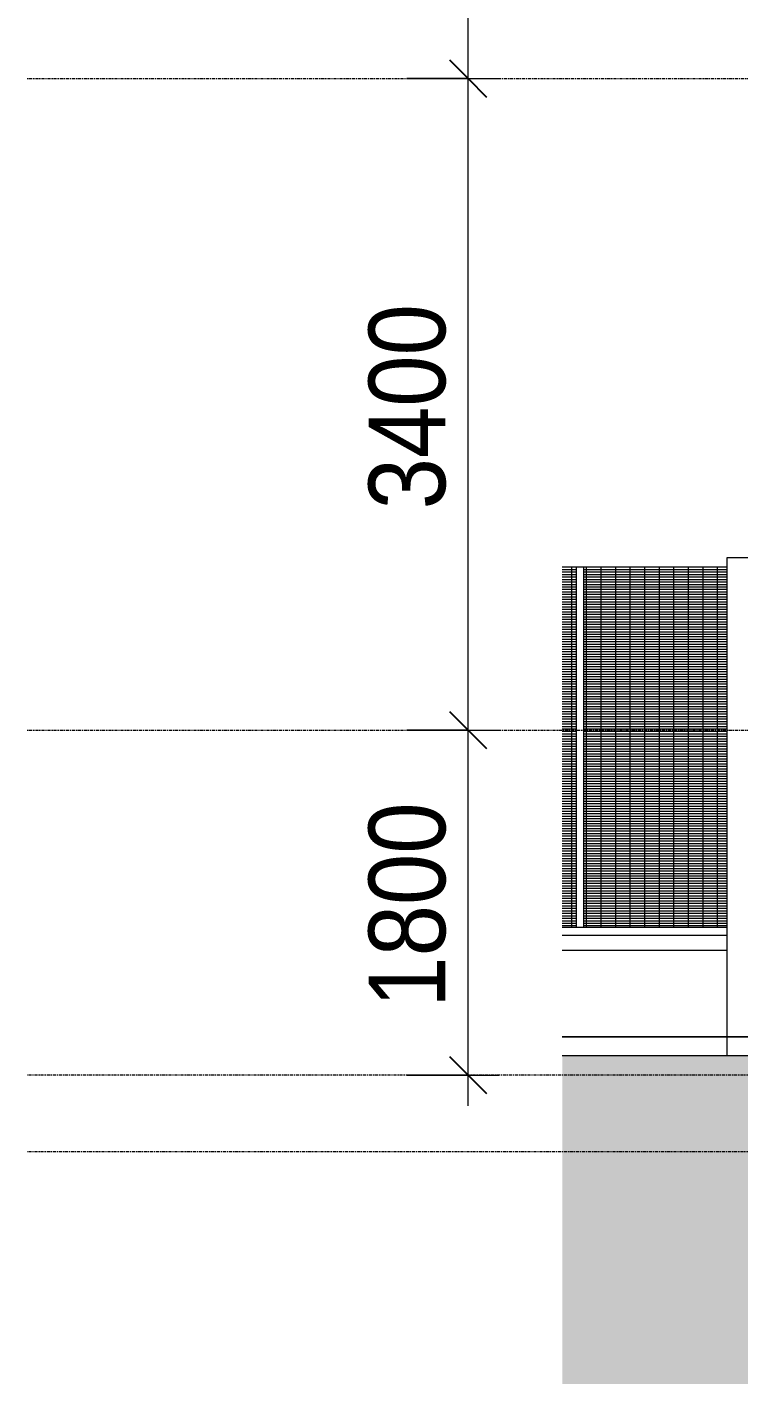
# Model space of a CAD drawing. Header units: millimetres. Extents: x -134153 to 99383, y -5233 to 35400.
# Drawn here: x -134153 to -130439, y -1211 to 5869 of the extents above; entities that cross this region are included whole.
import ezdxf

# ---------------------------------------------------------------- set-up
doc = ezdxf.new("R2010")
doc.units = ezdxf.units.MM
doc.linetypes.add('Centre', pattern=[31.75, 6.35, -4.7625, 15.875, -4.7625])
doc.linetypes.add('Dash', pattern=[6, 3, -3])
for name, color, linetype, lineweight in [('A-ANNO-DIMS', 211, 'Continuous', 9), ('A-ANNO-DIMS-160', 211, 'Continuous', 9), ('A-DETL-GENF-2', 9, 'Continuous', 9), ('A-DETL-THIN', 151, 'Continuous', 9), ('A-FLOR-HRAL', 11, 'Continuous', 9), ('A-FLOR-LEVL-2', 51, 'Centre', 9), ('A-WALL', 113, 'Continuous', 9), ('C-PRKG', 70, 'Continuous', 9), ('C-PRKG-HDLN', 70, 'Dash', 9), ('S-COLS', 52, 'Continuous', 9)]:
    doc.layers.add(name, color=color, linetype=linetype, lineweight=lineweight)
doc.styles.add('UTM Avo', font='UTM Avo.ttf', dxfattribs={"width": 0.9, "height": 400})
doc.dimstyles.new('1_Dim_chi_tiet_2_5', dxfattribs={"dimscale": 304.8, "dimtxt": 399.720379, "dimasz": 0.629921, "dimexe": 0.524934, "dimexo": 0.0625, "dimgap": 0.052493, "dimtad": 1, "dimdec": 0, "dimrnd": 5, "dimzin": 0, "dimdsep": 46, "dimtxsty": 'UTM Avo', "dimblk1": 'OBLIQUE', "dimblk2": 'OBLIQUE', "dimsah": 1, "dimcen": 0.09, "dimdle": 0.524934, "dimazin": 0, "dimtfac": 1, "dimtdec": 4, "dimtix": 1, "dimtmove": 0, "dimatfit": 3, "dimfxl": 1.049869, "dimfxlon": 1, "dimtvp": 1, "dimtolj": 1, "dimtzin": 0, "dimarcsym": 2})

# ---------------------------------------------------------------- blocks, each defined once
blk = doc.blocks.new('BAI XE PCCC - BAI XE PCCC-1477864-TKCS_MẶT ĐỨNG HƯỚNG BẮC')
at = {"layer": 'C-PRKG'}
for p, q in [((-129811.6, 600), (-131360.5, 600)), ((-131360.5, 600), (-129811.6, 600))]:
    blk.add_line(p, q, dxfattribs=at)
at = {"layer": 'C-PRKG-HDLN'}
blk.add_line((-129811.6, 600), (-131360.5, 600), dxfattribs=at)
blk.add_line((-129811.6, 600), (-131360.5, 600), dxfattribs=at)
blk = doc.blocks.new('NBS_CLDPhysicalSecuritySystems_MtlMeshPnlFncngSym_CLDModsecSecurusS3_InfillPanel - NBS_CLDPhysicalSecuritySystems_MtlMeshPnlFncngSym_CLDModsecSecurusS2_InfillPanel-2369496-TKCS_MẶT ĐỨNG HƯỚNG BẮC')
at = {"layer": 'A-FLOR-HRAL'}
h = blk.add_hatch(dxfattribs=at)
h.set_pattern_fill('FP_8', color=256, style=0, pattern_type=2)
h.set_pattern_definition([(180, (-134501.628, 1050), (2e-15, 13), []), (90, (-134501.63, 1050), (76, -5e-15), [])])
h.paths.add_polyline_path([(-131287.6, 1171), (-131287.6, 3050), (-131360.5, 3050), (-131360.5, 1171)])
h.paths.add_polyline_path([(-131247.6, 1171), (-130501.6, 1171), (-130501.6, 3050), (-131247.6, 3050), (-131247.6, 1273)])
for p, q in [((-131287.5, 3050), (-131360.5, 3050)), ((-131287.6, 3050), (-131287.6, 1171)), ((-131283.6, 3050), (-131287.6, 3050)), ((-131251.6, 3050), (-131283.6, 3050)), ((-131247.6, 3050), (-131251.6, 3050)), ((-130501.6, 3050), (-131247.8, 3050)), ((-131247.6, 1171), (-131247.6, 3050)), ((-130501.6, 1171), (-131360.5, 1171)), ((-131283.6, 1171), (-131287.5, 1171)), ((-131251.6, 1171), (-131283.6, 1171)), ((-131247.8, 1171), (-131251.6, 1171)), ((-131360.5, 1130), (-130501.6, 1130))]:
    blk.add_line(p, q, dxfattribs=at)
blk = doc.blocks.new('DIMBLOCK34-TKCS_MẶT ĐỨNG HƯỚNG BẮC')
at = {"layer": 'A-ANNO-DIMS-160', "lineweight": 25}
for p, q in [((-131851.2, 2200), (-131947.2, 2296)), ((-131851.2, 2200), (-131755.2, 2104)), ((-131851.2, 400), (-131947.2, 496)), ((-131851.2, 400), (-131755.2, 304))]:
    blk.add_line(p, q, dxfattribs=at)
at = {"layer": 'A-ANNO-DIMS-160'}
for p, q in [((-132171.2, 2200), (-131691.2, 2200)), ((-131851.2, 2200), (-132171.2, 2200)), ((-131851.2, 240), (-131851.2, 2200)), ((-132171.2, 400), (-131691.2, 400)), ((-131851.2, 400), (-132171.2, 400))]:
    blk.add_line(p, q, dxfattribs=at)
at = {"layer": 'A-ANNO-DIMS-160', "color": 0, "insert": (-132370.8, 752.2), "char_height": 400, "width": 1314.636, "attachment_point": 1, "rotation": 90, "line_spacing_factor": 1.110334, "style": 'UTM Avo'}
blk.add_mtext('1800', dxfattribs=at)
blk = doc.blocks.new('_Oblique')
at = {"color": 0, "linetype": 'ByBlock', "lineweight": -2}
blk.add_line((-0.5, -0.5), (0.5, 0.5), dxfattribs=at)
blk = doc.blocks.new('DIMBLOCK35-TKCS_MẶT ĐỨNG HƯỚNG BẮC')
at = {"layer": 'A-ANNO-DIMS-160', "lineweight": 25}
for p, q in [((-131851.2, 5600), (-131947.2, 5696)), ((-131851.2, 5600), (-131755.2, 5504)), ((-131851.2, 2200), (-131947.2, 2296)), ((-131851.2, 2200), (-131755.2, 2104))]:
    blk.add_line(p, q, dxfattribs=at)
at = {"layer": 'A-ANNO-DIMS-160'}
for p, q in [((-132171.2, 5600), (-131691.2, 5600)), ((-131851.2, 5600), (-132171.2, 5600)), ((-131851.2, 2200), (-131851.2, 5600)), ((-132171.2, 2200), (-131691.2, 2200)), ((-131851.2, 2200), (-132171.2, 2200))]:
    blk.add_line(p, q, dxfattribs=at)
at = {"layer": 'A-ANNO-DIMS-160', "color": 0, "insert": (-132370.8, 3352.2), "char_height": 400, "width": 1314.636, "attachment_point": 1, "rotation": 90, "line_spacing_factor": 1.110334, "style": 'UTM Avo'}
blk.add_mtext('3400', dxfattribs=at)
blk = doc.blocks.new('DIMBLOCK36-TKCS_MẶT ĐỨNG HƯỚNG BẮC')
at = {"layer": 'A-ANNO-DIMS-160', "lineweight": 25}
for p, q in [((-131851.2, 9000), (-131947.2, 9096)), ((-131851.2, 9000), (-131755.2, 8904)), ((-131851.2, 5600), (-131947.2, 5696)), ((-131851.2, 5600), (-131755.2, 5504))]:
    blk.add_line(p, q, dxfattribs=at)
at = {"layer": 'A-ANNO-DIMS-160'}
for p, q in [((-132171.2, 9000), (-131691.2, 9000)), ((-131851.2, 9000), (-132171.2, 9000)), ((-131851.2, 5600), (-131851.2, 9000)), ((-132171.2, 5600), (-131691.2, 5600)), ((-131851.2, 5600), (-132171.2, 5600))]:
    blk.add_line(p, q, dxfattribs=at)
at = {"layer": 'A-ANNO-DIMS-160', "color": 0, "insert": (-132370.8, 6752.2), "char_height": 400, "width": 1314.636, "attachment_point": 1, "rotation": 90, "line_spacing_factor": 1.110334, "style": 'UTM Avo'}
blk.add_mtext('3400', dxfattribs=at)

msp = doc.modelspace()

# ---------------------------------------------------------------- hatches: boundary and pattern name
at = {"layer": 'A-DETL-GENF-2'}
h = msp.add_hatch(dxfattribs=at)
h.set_pattern_fill('FP_29', color=256, style=0, pattern_type=2)
h.set_pattern_definition([(0, (-81864.44, 1200), (774.192, 774.192), [774.192, -774.192]), (0, (-81864.44, 1490.3), (774.192, 774.192), [774.192, -774.192]), (0, (-81864.44, 1780.64), (774.192, 774.192), [774.192, -774.192]), (90, (-81767.7, 1877.4), (-774.192, 774.192), [774.192, -774.192]), (90, (-81477.35, 1877.4), (-774.192, 774.192), [774.192, -774.192]), (90, (-81187, 1877.4), (-774.192, 774.192), [774.192, -774.192])])
h.paths.add_polyline_path([(-131360.5, -1211), (-29819, -1211), (-29819, 500), (-131360.5, 500), (-131360.5, -659)])

# ---------------------------------------------------------------- linework, layer by layer
at = {"layer": 'A-DETL-THIN'}
msp.add_line((-29819, 500), (-131360.5, 500), dxfattribs=at)
at = {"layer": 'A-FLOR-LEVL-2'}
for p, q in [((-134152.6, 5600), (-25724.3, 5600)), ((-134152.6, 2200), (-25724.3, 2200)), ((-25724.3, 400), (-134152.6, 400)), ((-27756.3, 0), (-134152.6, 0))]:
    msp.add_line(p, q, dxfattribs=at)
at = {"layer": 'A-WALL'}
msp.add_line((-130501.6, 1050), (-131360.5, 1050), dxfattribs=at)
at = {"layer": 'S-COLS'}
for p, q in [((-130501.6, 3100), (-130501.6, 500)), ((-130201.6, 3100), (-130501.6, 3100))]:
    msp.add_line(p, q, dxfattribs=at)

# ---------------------------------------------------------------- block references
at = {"layer": 'A-FLOR-HRAL'}
msp.add_blockref('NBS_CLDPhysicalSecuritySystems_MtlMeshPnlFncngSym_CLDModsecSecurusS3_InfillPanel - NBS_CLDPhysicalSecuritySystems_MtlMeshPnlFncngSym_CLDModsecSecurusS2_InfillPanel-2369496-TKCS_MẶT ĐỨNG HƯỚNG BẮC', (0, 0), dxfattribs=at)
at = {"layer": 'C-PRKG'}
msp.add_blockref('BAI XE PCCC - BAI XE PCCC-1477864-TKCS_MẶT ĐỨNG HƯỚNG BẮC', (0, 0), dxfattribs=at)

# ---------------------------------------------------------------- dimensions: what is measured, and where the dimension line sits
at = {"layer": 'A-ANNO-DIMS'}
for base, p1, p2, override, picture, middle in [((-131851.2, 9000), (-132171.2, 5600), (-132171.2, 9000), {"dimpost": '<>', "dimfxl": 3400}, 'DIMBLOCK36-TKCS_MẶT ĐỨNG HƯỚNG BẮC', (-132074.2, 7300)), ((-131851.2, 5600), (-132171.2, 2200), (-132171.2, 5600), {"dimpost": '<>', "dimfxl": 3400}, 'DIMBLOCK35-TKCS_MẶT ĐỨNG HƯỚNG BẮC', (-132074.2, 3900)), ((-131851.2, 2200), (-132171.2, 400), (-132171.2, 2200), {"dimpost": '<>', "dimfxl": 1800}, 'DIMBLOCK34-TKCS_MẶT ĐỨNG HƯỚNG BẮC', (-132074.2, 1300))]:
    dim = msp.add_linear_dim(base=base, p1=p1, p2=p2, angle=90, dimstyle='1_Dim_chi_tiet_2_5', override=override, dxfattribs=at)
    dim.commit()
    dim.dimension.update_dxf_attribs({"geometry": picture, "text_midpoint": middle})

doc.saveas('drawing.dxf')
